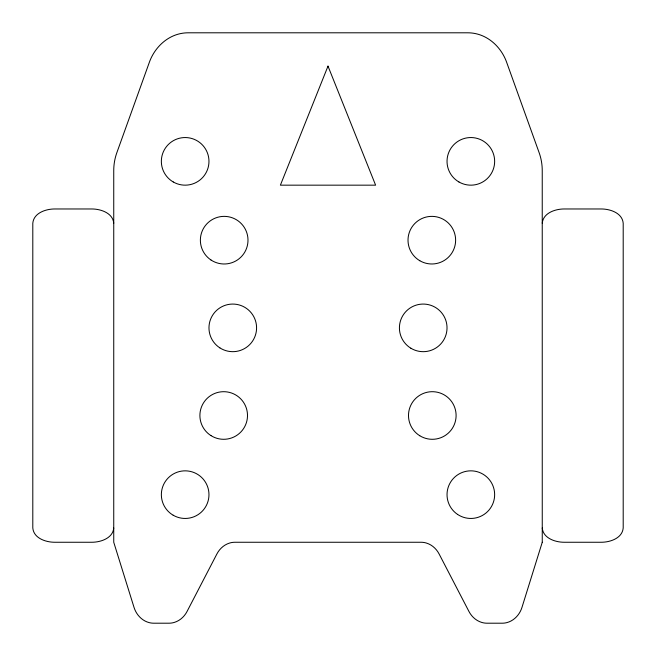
<?xml version="1.0" encoding="UTF-8"?>
<svg xmlns="http://www.w3.org/2000/svg" width="656" height="656" viewBox="0 0 656 656"><rect width="100%" height="100%" fill="white"/><g stroke="black" fill="none" stroke-linecap="round" stroke-linejoin="round"><path stroke-width="0.98" d="M113.742 527.973C112.865 538.322 100.573 542.307 91.668 542.258L54.874 542.258C45.969 542.307 33.677 538.322 32.8 527.973L32.8 223.253C33.677 212.905 45.969 208.92 54.874 208.969L91.668 208.969C100.573 208.92 112.865 212.905 113.742 223.253M542.258 223.253C543.135 212.905 555.427 208.92 564.332 208.969L601.126 208.969C610.031 208.92 622.323 212.905 623.2 223.253L623.2 527.973C622.323 538.322 610.031 542.307 601.126 542.258L564.332 542.258C555.427 542.307 543.135 538.322 542.258 527.973M542.258 542.258L521.996 607.317C519.831 614.451 514.197 620.732 506.842 622.61A18.647 18.647 0 0 1 502.193 623.2L487.055 623.2A18.688 18.688 0 0 1 481.75 622.429C476.174 620.789 471.582 616.583 468.95 611.466L439.118 553.992C436.486 548.875 431.894 544.669 426.318 543.029A18.688 18.688 0 0 0 421.013 542.258L234.987 542.258A18.688 18.688 0 0 0 229.682 543.029C224.106 544.669 219.514 548.875 216.882 553.992L187.05 611.466C184.418 616.583 179.826 620.789 174.25 622.429A18.688 18.688 0 0 1 168.945 623.2L153.807 623.2A18.647 18.647 0 0 1 149.158 622.61C141.803 620.732 136.169 614.451 134.004 607.317L113.742 542.258L113.742 170.683A53.12 53.12 0 0 1 116.834 152.717L149.297 62.451C154.037 48.97 165.123 37.367 179.227 33.899A37.285 37.285 0 0 1 188.206 32.8L467.794 32.8A37.285 37.285 0 0 1 476.773 33.899C490.877 37.359 501.963 48.97 506.703 62.451L539.15 152.717A53.12 53.12 0 0 1 542.241 170.683L542.258 542.258M328 66.133L280.391 185.164L375.609 185.164L328 66.133M457.568 514.411A23.805 23.805 0 0 0 494.591 496.256A23.805 23.805 0 0 0 460.356 473.271A23.805 23.805 0 0 0 457.568 514.411M419.75 435.723A23.805 23.805 0 0 0 456.092 416.257A23.805 23.805 0 0 0 421.062 394.51A23.805 23.805 0 0 0 419.75 435.723M410.869 348.221A23.805 23.805 0 0 0 447.023 328.402A23.805 23.805 0 0 0 411.788 306.992A23.805 23.805 0 0 0 410.869 348.221M419.799 260.727A23.805 23.805 0 0 0 455.625 240.317A23.805 23.805 0 0 0 420.029 219.498A23.805 23.805 0 0 0 419.799 260.727M458.938 181.974A23.805 23.805 0 0 0 494.649 161.351A23.805 23.805 0 0 0 458.938 140.737A23.805 23.805 0 0 0 458.938 181.974M173.176 515.214A23.805 23.805 0 0 0 208.969 494.739A23.805 23.805 0 0 0 173.34 473.985A23.805 23.805 0 0 0 173.176 515.214M210.994 435.625A23.805 23.805 0 0 0 247.484 416.437A23.805 23.805 0 0 0 212.618 394.428A23.805 23.805 0 0 0 210.994 435.625M219.875 347.877A23.805 23.805 0 0 0 256.553 329.041A23.805 23.805 0 0 0 221.9 306.696A23.805 23.805 0 0 0 219.875 347.877M210.953 259.973A23.805 23.805 0 0 0 247.943 241.744A23.805 23.805 0 0 0 213.659 218.825A23.805 23.805 0 0 0 210.953 259.973M173.258 181.974A23.805 23.805 0 0 0 208.969 161.351A23.805 23.805 0 0 0 173.258 140.737A23.805 23.805 0 0 0 173.258 181.974"/></g></svg>
